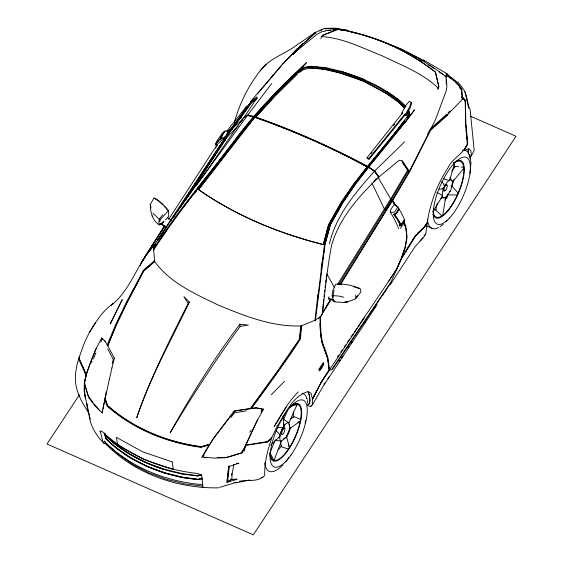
<?xml version="1.0" encoding="UTF-8"?>
<svg xmlns="http://www.w3.org/2000/svg" width="563" height="563" viewBox="0 0 563 563"><rect width="100%" height="100%" fill="white"/><g stroke="black" fill="none" stroke-linecap="round" stroke-linejoin="round"><path stroke-width="0.84" d="M107.758 345.872L105.119 341.185L101.741 337.934L95.393 349.904L86.174 374.599L84.302 383.382L84.176 391.208L84.851 395.282L84.387 388.688L84.739 381.897M323.781 364.261L322.022 367.745L319.467 370.806L318.989 370.37L319.108 369.039L322.979 363.1M446.29 83.929L446.178 79.862M165.796 227.614L154.86 244.215L153.636 249.184L154.656 261.584C170.251 283.119 195.621 294.111 218.845 305.35C244.905 316.026 272.154 327.004 300.832 325.935L299.22 339.489L278.164 370.144L250.324 408.52L234.433 410.906L213.166 438.76L205.46 451.427L202.56 456.656L202.926 457.079L213.806 458.092L225.7 457.768L242.069 452.842L256.862 420.99L263.625 409.195L256.496 407.823L250.324 408.52L251.478 408.358L264.927 390.053L290.438 354.233L300.368 339.017L301.726 325.731L315.02 320.227L320.27 317.032C320.91 327.757 320.192 338.989 324.893 348.947L327.807 357.322L329.559 369.729M301.726 325.731L301.254 326.047L299.657 339.644L278.664 370.313L250.929 408.555M404.185 220.506L401.264 225.228L399.906 226.066L400.131 224.538C402.01 221.618 389.842 213.518 395.662 213.849C400.279 209.021 399.568 207.641 394.381 204.179L390.335 210.238L390.335 212.167L393.98 218.296L397.499 225.749M462.709 99.672L461.695 88.764L455.699 80.924L446.03 73.521L446.628 74.816L446.48 76.681L446.016 76.871M237.002 479.183L231.323 479.324L227.185 481.984L228.226 470.591M227.009 482.315L228.761 466.551M227.255 480.112L227.543 475.855M227.29 480.126L227.579 475.869M231.674 475.2L231.794 473.462M317.405 300.769L324.513 244.504L330.031 225.214L342.501 202.997L354.683 185.185L368.617 167.295L374.472 171.18L378.709 177.19C358.687 196.536 339.172 218.205 331.53 245.644C327.187 268.22 325.062 291.12 322.395 313.936L320.903 316.343L318.433 318.426M446.192 77.11L446.346 75.245M84.302 383.382L88.658 397.436L94.866 405.733L101.769 412.545L102.184 412.468L102.318 410.772M228.951 466.044L229.338 466.213L227.586 481.794L231.752 479.514L232.181 473.631L233.849 464.412M399.906 226.066L400.026 224.714L396.331 217.402L393.65 214.334M84.788 381.052L86.371 374.895L78.841 358.188L84.401 342.811L89.355 332.444L95.506 322.564M283.069 416.346L284.012 426.761C280.782 430.28 279.1 435.776 280.107 440.336L281.296 441.251L274.075 460.435L270.726 454.369M443.074 188.767L443.285 190.808L444.003 190.653M469.992 173.474L470.992 162.552L469.436 154.924M307.335 405.529L310.67 406.549L312.444 404.853L312.521 399.315L320.579 383.72L324.999 376.534L329.334 370.355L332.522 369.166L391.32 282.133M323.725 299.593L322.205 313.281L330.791 299.446M324.014 297.025L324.302 294.456M324.584 291.887L324.774 290.177M102.445 413.207L102.733 410.701M102.916 409.034L109.349 379.321M228.754 466.255L228.458 468.866L228.719 466.241L229.148 466.424M461.751 97.153L465.214 100.664L465.622 123.951L467.473 144.022C463.546 153.896 452.356 158.126 447.902 167.992C437.155 184.46 430.033 203.391 427.218 222.835L425.755 234.053L423.263 237.825M442.785 214.848L445.643 197.648L450.731 190.519L452.715 181.835L463.504 168.604L463.842 167.542L463.356 167.162L461.034 166.958M228.247 470.971L228.747 466.621L238.923 463.222L236.495 463.37M314.921 320.629L317.877 294.787M315.35 321.037L325.048 244.046L330.432 224.778L342.747 202.729L354.859 184.995M405.036 107.244C387.597 89.299 363.621 79.306 340.172 71.768C328.264 69.34 315.512 64.555 303.45 68.552L303.316 69.713L299.755 72.289M325.09 287.587L325.4 284.991M325.71 282.394L326.026 279.797M326.237 278.073L326.547 275.476M236.39 124.332L236.608 122.6M334.007 290.318L332.86 297.489L332.128 295.871L332.789 290.649L335.668 284.245C343.944 283.4 352.417 285.497 360.137 288.502L360.996 291.782L356.126 298.249L355.598 294.956M216.171 143.537L216.234 144.726L216.136 143.474L219.415 139.237L221.379 138.463L219.471 139.54L216.185 143.783L215.953 145.085L216.368 143.635L219.169 140.004M223.152 133.459L225.087 130.919L228.529 131.165L227.213 131.932M244.201 451.23L245.911 444.925M105.534 443.327L104.415 440.97M401.152 224.968L399.934 225.594L400.363 224.581L396.669 217.269L393.91 214.419L395.69 213.778L398.956 208.796M404.368 220.59L403.938 223.272L400.49 228.332M398.857 209.035L400.983 212.188L404.537 219.577L401.37 224.926L400.216 225.503M102.184 412.468L106.337 391.728M321.065 269.29L322.916 258.065M323.197 256.341L323.479 254.61M323.767 252.886L324.049 251.154M162.644 214.876L159.322 219.253C158.168 224.264 159.069 227.586 163.924 221.308L160.279 224.405M452.202 182.299L452.715 181.835L451.695 180.42L450.147 179.667C444.939 183.024 441.603 190.899 442.391 196.994L443.947 197.754L445.643 197.648L445.629 197.001M395.219 205.031L391.566 200.154L391.672 199.612L392.728 200.315L396.95 206.987M86.371 374.895L79.102 358.575L78.686 358.715L76.948 364.901L75.463 373.938L75.512 382.129C76.864 393.192 82.17 403.312 88.518 412.313M325.442 242.632L330.031 225.214M201.139 184.347L197.479 188.823L198.704 189.64C236.179 215.833 279.121 233.392 323.331 244.504L328.701 224.728L341.319 202.363L353.564 184.474L367.358 166.747L368.392 167.535L368.885 167.598L368.828 167.028L374.705 170.927L378.962 176.958L399.223 160.244L402.334 160.87L409.421 171.286L408.837 171.419M109.377 379.455L111.931 367.857M437.317 203.208L435.706 210.048L441.638 215.629M91.776 362.678L92.008 361.735M111.96 367.991L114.366 358.047M249.824 432.25L251.098 429.963M112.255 363.452L113.283 359.3L107.702 348.947M215.981 143.312L216.016 144.417M215.974 143.656L215.953 145.085M251.541 101.523L231.041 129.11L251.07 102.009L252.175 101.579L231.59 129.729L230.401 129.546L227.241 131.862M320.854 38.875L321.473 36.567L322.529 35.413L338.053 29.22C373.325 34.843 407.38 50.03 435.445 72.092L438.837 86.533L438.218 88.841M437.542 89.39L438.837 86.533M324.119 248.459L324.584 246.784M189.4 302.049C171.11 340.235 150.208 377.597 136.64 417.936C149.962 378.737 168.942 341.783 187.458 304.85L189.4 302.049L183.932 296.701L188.119 303.506M443.7 178.767L448.458 180.42L449.626 180.287L454.756 162.806L453.602 163.58M234.299 122.664C239.388 103.923 248.184 86.181 260.113 70.854C268.298 59.509 281.964 54.963 293.239 47.531L314.801 32.689L324.513 28.368L335.815 28.15L348.701 30.676L343.831 29.558L338.799 29.67M275.061 439.985L281.296 441.251L286.173 437.282L289.966 428.049L288.805 422.665M240.915 118.075L241.907 114.845M241.006 118.117L241.999 114.88M202.884 484.321L202.771 484.666C166.367 481.773 130.327 467.487 104.359 441.343M402.327 114.099L402.024 112.593L406.268 104.873L409.167 101.354L411.18 102.241L409.85 106.449L405.606 114.169L405.909 115.675L404.853 114.176L405.606 114.169M329.383 243.955C336.041 215.383 355.429 192.56 374.472 171.18M286.236 435.558L289.389 447.113L288.946 448.38L288.172 448.964L281.401 446.825L280.613 442.771M399.885 261.443L401.792 257.826L404.938 248.776L407.133 237.326L405.761 226.354L403.889 221.252M404.473 249.008L401.208 258.403L404.375 253.301M276.433 430.301L276.201 430.962L278.706 433.144L280.212 435.987L270.775 445.094M153.453 248.867L155.487 243.519M93.451 358.891L95.879 352.727M282.922 419.977L283.752 419.47L287.658 409.92M261.718 442.588C271.394 443.714 273.822 432.574 277.249 426.036C285.737 413.516 292.211 396.401 307.94 391.566L311.072 393.312L312.486 399.054L317.025 390.053M209.204 444.721L208.986 445.242L200.815 447.325C166.585 442.715 133.199 429.076 107.167 406.099L104.824 399.385L105.042 398.351L107.336 405.24C133.368 428.394 166.922 442.103 201.287 446.6L209.535 444.348L201.082 446.938C166.838 442.419 133.41 428.767 107.449 405.719L105.211 398.935M270.557 451.392L275.187 440.273M114.388 358.174L107.252 344.866L115.802 324.408L126.042 302.971L143.635 270.015L154.417 260.88M154.656 261.584L143.741 271.042L126.647 303.443L116.435 324.851L107.737 345.745L116.274 324.689L126.485 303.316L143.614 270.951L154.579 261.478M399.223 262.97L396.577 269.058L388.857 280.972M332.156 368.976L391.102 281.908L401.518 258.593L415.473 236.129L424.312 227.459L427.162 223.265M140.117 265.75L141.82 261.872L146.267 254.553L164.607 226.319M396.225 269.916C402.538 256.51 409.252 241.647 405.36 226.558M277.249 428.309L277.552 427.669L282.9 427.465L284.012 426.761L284.857 424.854L286.124 423.608L287.299 422.862L288.889 422.792L297.292 404.121L293.626 405.437M289.079 424.699L289.966 428.049L289.269 428.851L299.98 421.413L300.558 420.223L300.368 419.372L293.886 416.543L290.543 419.28M242.583 450.083L241.816 451.653L242.069 452.842M215.629 147.928L217.501 144.818M100.763 342.051L102.346 338.919M427.584 134.142L429.548 130.334M282.957 429.428L281.648 432.595A3.427 1.182 -66.2 0 0 282.366 434.369A3.427 1.182 -66.2 0 0 284.498 431.504L285.04 428.633A3.427 1.182 -66.2 0 0 282.95 429.435M408.027 115.816L408.555 114.817L407.894 111.84M240.507 122.713L243.068 119.159M96.231 348.617C91.389 359.757 86.575 371.137 84.443 383.164L88.243 396.014L93.134 402.601M405.909 115.675L410.153 107.955L411.483 103.747L411.18 102.241M195.481 192.764L197.479 188.823M261.049 412.32L262.632 409.477L261.274 410.596M159.23 224.89C152.334 220.267 150.405 212.364 150.265 204.559L154.044 197.852C159.772 200.738 164.445 205.699 168.499 210.646L168.731 216.312L165.431 219.971M468.986 156.444L471.21 156.028L474.187 150.462L470.07 109.06M312.486 399.054L320.509 383.445L329.158 370.285L327.448 357.85L321.698 341.79L320.438 332.071L320.016 323.57M464.003 150.427L467.762 143.924L465.882 123.966L465.334 100.418L462.786 97.237L462.174 98.173L461.956 96.477M464.355 149.441L467.22 144.48L467.121 141.376M257.748 419.724L242.217 452.624L227.361 457.262L217.17 457.613M391.271 201.378L385.317 210.956M160.835 238.867C189.935 196.902 222.343 157.316 253.723 117.048L254.124 117.203L254.103 116.668L272.654 96.364L283.245 85.562M391.679 199.14L408.471 170.61L407.739 170.061L390.947 198.584L392.453 200.175L409.252 171.645L408.471 170.61M392.728 200.315L409.519 171.785L430.66 130.159L447.972 114.782M329.137 296.743L328.243 298.256L333.205 299.615M312.444 404.853L323.028 386.45L377.14 304.703M310.67 406.549L311.522 405.128M274.16 426.416C281.507 414.452 288.15 401.778 298.299 391.876M274.392 426.451L286.518 406.648M141.897 262.309L146.303 255.046L152.27 247.53M224.7 139.399L230.978 129.919L242.766 119.145M320.706 382.763L328.581 370.778M89.44 332.437C95.97 321.937 102.487 310.663 113.057 303.71L111.115 305.413C129.842 290.797 136.119 266.897 150.722 249.043M337.891 283.829L390.504 199.098L392.122 200.724L339.975 284.723M338.743 284.414L391.348 199.689M320.27 317.032L331.164 299.481M340.249 284.864L392.334 200.66M405.283 251.837L414.79 236.53M401.792 257.826L415.529 235.707L424.361 227.044L427.218 222.835M433.038 211.266L442.553 196.1L441.885 195.122L436.853 192.264M326.547 305.934L330.713 299.347M159.322 224.876L159.758 224.187M222.265 134.853L220.942 136.936L221.379 138.463M172.313 218.388L230.668 129.645L231.893 129.272L228.564 134.318M172.785 217.902L231.14 129.159M201.568 457.719L213.187 438.887L234.461 411.039L255.862 407.95L262.274 409.111M164.579 226.41L141.82 261.872L164.297 226.066M157.513 240.429L169.498 221.822L208.043 168.956L243.498 117.66L247.558 115.309L253.751 116.984L247.861 115.485L243.498 117.66M397.879 206.987L394.459 212.293L390.335 212.167M225.453 135.908L218.444 143.551M226.333 134.557L227.649 132.516M224.032 132.073L220.696 136.886L221.069 138.35M168.59 219.457L217.698 143.91M79.615 357.28L78.665 358.955L86.033 375.099M401.686 223.968L404.537 219.577M216.023 142.228L222.153 133.459L223.905 131.939M224.067 131.805L220.823 136.795L221.365 138.484M390.236 284.737L415.163 246.488L422.933 238.24M225.087 130.919L221.632 136.211L223.363 138.66M78.841 358.188L79.791 356.731M157.957 240.042L169.815 221.956M339.081 361.756L340.024 360.32M341.445 358.152L342.86 355.992M348.082 348.033L349.039 346.576M350.96 343.648L352.403 341.452M363.909 323.908L365.352 321.712M373.508 309.284L374.944 307.095M382.439 295.666L383.375 294.238M385.247 291.388L386.183 289.966M170.554 220.393L230.401 129.546M180.118 207.86L227.142 136.485M187.303 197.254L225.974 138.561M185.706 199.872L226.551 137.865M153.643 248.909C178.999 208.338 210.949 172.545 239.275 134.107C259.452 108.195 282.584 84.731 306.624 62.409L302.113 68.01L295.04 73.901M153.389 250.422L167.711 228.677M314.787 33.287L315.4 32.351M79.418 394.839L47.003 444.017L253.329 534.85L515.997 136.26L470.232 116.112M218.81 487.635L218.669 487.847C177.598 488.585 135.599 474.025 106.358 444.622L105.239 443.306M426.93 222.941L424.108 227.107L417.732 232.991M422.792 237.6L420.012 240.971M160.335 236.453L163.186 232.146M399.132 209.084L395.88 214.003L394.234 214.587M329.651 369.687L364.423 317.645M337.441 357.111L338.898 354.943M340.84 352.051L342.297 349.883M344.239 346.991L345.696 344.823M376.457 299.375L397.063 268.769M347.645 341.931L349.609 339.039M351.073 336.871L353.036 333.972M354.5 331.804L356.949 328.187M357.927 326.744L360.869 322.402M361.355 321.677L375.971 300.093M323.992 384.163L324.886 382.847M243.934 117.512L257.178 97.709L256.967 96.871L250.711 101.417L251.464 102.135M408.555 114.817L395.071 132.594L367.569 166.479L368.603 167.267L367.153 166.803L353.367 184.53L341.122 202.406L328.518 224.757L323.331 244.504L324.95 244.94M240.098 326.392L239.226 327.638C214.602 361.566 191.716 396.739 170.202 432.715C191.082 395.17 214.081 358.589 239.817 324.246L248.367 325.062L240.098 326.392L239.817 324.246M327.849 378.589L329.362 376.422M407.056 117.829L408.456 115.844M451.8 171.272L455.284 166.345L458.641 166.732M405.1 122.354L414.523 109.912L405.283 122.164L385.613 146.31M247.558 115.309L196.445 185.431M319.467 370.806L321.67 367.766M170.315 221.266L171.314 219.887M172.82 217.818L175.825 213.68M177.331 211.604L178.837 209.535L176.789 212.293M232.266 129.082L251.928 102.177L256.193 98.588M172.201 218.507L175.769 213.68M227.6 131.355L230.774 129.011L252.435 99.961M243.673 117.4L247.755 115.042L271.739 83.458M357.505 295.688L354.852 299.171L346.618 302.19L344.852 302.064M239.718 134.409L210.604 172.567L197.979 188.204M232.491 414.396L235.045 411.089M230.865 417.514L234.588 412.7L246.383 410.927M393.53 125.598L394.593 124.233M368.237 167.274L354.514 184.946L342.318 202.786L329.819 225.052L324.781 244.624L323.563 244.293M146.267 254.553L154.86 244.215M182.482 208.282L197.571 188.992L198.795 189.808C236.27 216.002 279.213 233.561 323.415 244.673M394.55 133.487L404.452 120.869M226.861 131.123L246.925 105.745M198.591 189.281L240.64 134.754L254.835 117.21L198.704 189.64L197.676 188.668M405.029 115.028L369.103 159.266L367.266 158.456L367.097 157.612L402.418 113.107L402.024 112.593M371.01 153.727L372.08 152.376M404.853 114.176L368.934 158.421L369.103 159.266M385.366 144.895L397.605 129.708M239.571 134.515L253.878 116.928L255.039 117.449M368.075 166.141L385.711 144.417L367.878 166.395M368.885 167.598L368.645 167.211L385.796 146.12M398.688 128.385L399.772 127.069M400.856 125.746L404.649 121.129M257.854 93.437L281.162 66.096M251.767 102.107L252.85 100.805M351.192 158.414L367.491 166.986C331.241 147.647 293.597 130.834 254.779 117.35L255.215 116.9C293.9 130.342 331.41 147.098 367.54 166.345L367.569 166.922M415.241 235.798L416.17 234.687M153.361 246.249L154.994 244.321M376.408 178.633L373.719 181.356M368.617 167.295L368.188 167.415M168.499 210.646L159.843 220.027L159.906 221.35L159.322 219.253L152.911 213.257M255.229 117.702L275.138 95.745L296.469 74.309M255.581 117.407L274.793 96.224L297.616 73.837M260.113 70.854L266.243 64.168M282.83 64.196L297.257 48.439M293.654 53.042L298.967 47.461M293.02 54.301L294.175 53.042M295.329 51.782L299.488 47.461M296.159 51.226L302.943 43.823L299.087 47.405L314.907 32.823M254.124 117.203L253.941 116.794C269.557 100.066 284.568 82.515 302.24 67.898L311.212 66.244M293.063 54.534L302.943 43.823M445.783 190.09L444.165 191.188L443.947 189.154L444.51 187.521A3.434 1.189 -66.2 0 1 447.198 185.171A3.434 1.189 -66.2 0 1 445.783 190.09M448.141 112.832L449.985 110.946M238.276 125.845L224.292 140.067L225.214 140.469M271.253 394.712L284.568 381.257M374.705 170.927L404.53 141.918M267.39 441.673L269.248 439.907M424.038 235.707L425.755 234.053M307.722 405.247L309.495 403.551L309.847 399.927L309.214 395.142L308.123 392.01M245.714 445.396L267.432 442.054L271.739 438.155C267.545 450.14 264.364 462.652 264.716 475.439C258.318 482.554 247.614 479.465 239.254 481.281M368.146 167.288L405.008 122.094L409.836 115.267L408.386 109.722M303.936 43.372L315.203 33.266M442.039 196.564L442.553 196.1M430.885 128.329L446.909 114.092M202.56 456.656L204.052 455.34M253.941 116.794L255.06 116.949C270.606 100.341 285.061 82.149 303.45 68.552M449.64 191.364L450.731 190.519M298.313 72.641L300.909 70.713M160.166 224.489L163.171 222.251M257.031 98.525L252.161 102.058L250.711 101.417L282.366 64.217L290.424 55.955L316.976 34.28L322.071 31.591L325.52 31.141M438.76 86.589L435.445 72.092M313.584 34.019L315.836 32.548M228.296 131.341L230.246 130.025M278.375 437.521L279.515 436.789M286.173 437.282L283.168 439.049M262.252 410.047L263.625 409.195M283.407 428.161L281.528 430.695L281.057 433.228M296.117 405.395L297.391 404.677M219.64 139.399L220.795 138.772M319.65 30.845L321.937 29.825M346.618 302.19L347.329 301.874L345.682 302M335.105 301.381C332.402 303.063 332.993 296.954 332.817 295.631L338.912 296.061L343.578 297.201M338.053 29.22L322.529 35.413M333.275 30.12L338.701 29.339L345.999 30.719M106.435 443.44C101.417 445.945 102.051 432.75 99.679 431.075L101.854 431.244C127.752 455.763 162.58 469.788 197.81 473.49L201.786 476.024L202.919 487.262M307.679 404.389L309.636 403.615L309.995 399.99L309.361 395.205L308.271 392.073M271.535 437.747L271.943 437.585M297.813 422.236L299.98 421.413M465.334 100.418L462.54 97.603M464.341 150.215L468.902 148.583L470.992 150.968L471.21 156.028M332.128 295.871L332.817 295.631M199.823 474.876L197.437 475.594L182.313 473.631L164.086 469.162L146.563 462.68L130.285 454.285L115.682 444.298L105.337 435.051M201.582 474.806L197.606 476.009L182.342 474.088M202.138 478.001L198.162 479.197L183.038 477.234L164.818 472.765L147.288 466.284L131.01 457.881L116.407 447.902L106.062 438.654L104.936 434.713M227.156 482.322L236.706 479.43L236.657 479.071M219.746 487.34L236.601 482.238M197.465 476.052L201.441 474.855M202.307 478.409L198.19 479.648L183.066 477.691L164.846 473.216L147.316 466.734L131.038 458.331L116.435 448.352L106.097 439.105L104.964 435.171M319.108 369.039L319.897 368.807L323.472 363.374L323.422 362.495M291.324 406.099L292.894 405.677M280.374 441.329L281.296 441.251M304.154 69.502L310.058 68.053L324.021 69.277L339.82 72.944L363.67 81.318L385.592 93.092L398.076 101.882L404.544 108.335M253.547 116.822L253.976 116.731L253.674 116.33L247.755 115.042M249.944 479.936L236.446 482.822L234.124 482.392M261.295 477.515L262.844 477.185M302.113 68.01L311.205 66.328L325.344 67.574M347.329 301.874L343.451 302.486L339.2 302.19L334.098 301.817L334.056 300.909M267.601 441.554L245.764 445.066M328.968 30.683L330.692 30.458M445.643 197.648L440.766 198.183M325.477 30.606L338.701 29.339M439.041 189.133L441.265 189.062L444.538 187.423L443.581 183.89L441.673 181.624M324.225 28.804L335.534 28.579L340.685 29.593M204.165 457.705L205.903 457.691M236.706 479.43L230.992 479.592L231.752 479.514M321.473 36.567C342.888 37.805 362.516 48.137 382.15 55.814C401.356 65.111 422.215 72.944 437.958 87.849M337.821 284.371L341.248 284.611M231.513 128.624L232.146 128.674M308.813 67.877C327.969 67.968 346.097 74.527 363.818 81.135C378.167 89.01 393.882 95.766 404.818 108.406M198.739 475.313L200.421 475.524M199.745 478.824L202.328 479.148M185.509 483.941L202.56 486.129M184.052 477.748L198.331 479.606M337.821 29.199C373.149 34.899 407.218 50.093 435.375 72.148M230.774 129.011L231.738 129.201M314.801 32.689L315.759 32.886M338.447 29.445L341.854 30.17M325.28 67.49L340.826 71.262L364.845 79.594M184.657 483.828L166.585 479.402L150.004 473.265M182.482 474.039C153.931 468.543 126.302 455.981 105.365 435.509L104.69 433.144M183.207 477.642C155.916 472.146 129.23 460.654 108.821 441.371M390.926 199.992L391.566 200.154M350.08 31.655L352.544 32.288M354.19 32.71L359.088 34.069M375.204 38.826L390.989 44.885M300.832 325.935L301.254 326.047M254.173 117.118L254.842 117.301M328.384 298.974L334.183 300.565M362.333 35.04C392.531 43.4 420.983 57.693 445.973 76.568L446.945 86.561L446.093 91.129L435.431 119.792L409.421 171.286L407.971 170.652L402.299 162.313M288.889 422.792L283.752 419.47M340.749 71.184C364.345 78.567 388.231 88.877 405.881 106.681M388.393 44.294L394.916 46.574M353.606 286.651L359.018 288.552M255.046 117.104C293.724 130.553 331.241 147.309 367.372 166.549M259.311 118.786L271.443 123.1M164.262 469.57C142.53 462.596 121.875 451.533 105.506 435.459L104.831 433.102M394.262 46.152L398.358 47.728M272.246 123.41L279.438 126.246M281.831 127.189L285.828 128.765M293.049 131.679L296.286 133.044M298.707 134.064L310.03 138.843M368.871 167.478L374.388 171.187L378.962 176.958M426.634 225.911L432.863 228.641M367.097 157.612L368.934 158.421M227.199 481.618L227.762 481.78M311.649 139.525L313.964 140.581M317.814 142.355L320.129 143.41M323.978 145.184L326.294 146.239M330.15 148.013L334.767 150.194M423.404 59.974L448.014 74.274M340.918 153.185L351.678 158.414M399.997 48.362L424.861 61.029M450.984 185.973L452.392 186.677L457.944 192.792L457.747 194.045L456.945 195.016L448.725 194.854L447.325 194.129M149.216 472.969L133.086 464.658L116.71 453.039M352.445 158.822L353.993 159.639M355.542 160.448L357.083 161.257M360.946 163.291L367.132 166.535M398.041 48.101L401.123 49.762M405.74 52.26L408.822 53.921M412.665 55.997L415.747 57.658M419.597 59.734L421.905 60.98M428.316 64.808L430.456 66.089M154.874 198.683L158.14 200.667M160.687 223.314L166.571 227.086M160.089 223.56L166.718 227.804M431.856 66.962L433.904 68.306M386.69 91.41L399.068 99.975L405.747 106.541M167.317 217.445L171.588 220.513M439.386 71.944L442.842 74.436M444.221 75.428L446.297 76.92M465.214 100.664L465.158 102.135M446.438 74.485L455.411 81.361L461.407 89.193L462.272 99.482L447.529 114.592L430.223 129.969L429.914 129.173M446.107 74.985L451.632 79.214M453.011 80.27L454.39 81.332M158.759 201.174L163.017 204.946M107.526 440.217L106.238 439.063L105.112 435.129M105.837 443.285L115.429 451.892M104.141 340.319L105.429 341.727M449.893 177.795L452.715 181.835M164.199 206.171L167.964 210.386M104.38 443.658C96.674 436.367 91.206 427.226 89.186 416.782M94.225 403.945L99.644 410.68M465.129 93.817L466.129 95.126L469.253 108.652L468.163 106.196L465.235 92.571L464.236 91.262M457.684 81.677L463.68 89.51L465.186 92.431M455.587 82.508L456.586 83.817M459.584 87.737L461.083 89.693M394.381 204.179L395.303 205.481M159.322 219.253L159.843 220.027M152.038 215.896L152.601 216.769M392.397 200.857L395.254 205.298M402.066 160.99L408.302 171.018M107.252 344.866L107.617 345.464M377.857 176.937L391.257 199.928M326.758 273.745L334.57 287.763M371.869 182.884L384.571 209.401M288.425 445.016L289.389 447.113M84.851 395.395L86.892 404.171M151.018 207.958L150.265 204.559M267.538 441.533L267.707 441.934M378.54 176.775L378.709 177.19M403.861 222.603L405.346 226.572M306.835 398.365L307.222 399.392M404.093 223.068L405.43 226.896M397.767 226.467L398.562 228.613M90.347 419.245L87.49 409.294L86.688 404.002M408.527 109.884L410.012 115.506M89.228 415.332L86.85 403.488M407.274 112.396L407.837 114.958M328.532 363.36L327.377 357.477L324.471 349.123C319.805 339.081 320.34 327.765 319.96 316.948M283.717 423.545L284.118 425.614M101.741 337.934L101.973 339.482M461.407 92.233L461.625 93.93M255.215 116.9L255.264 117.35M84.71 392.087L84.387 388.688L84.71 394.691M84.95 394.642L85.273 398.041M465.749 126.598L465.439 122.509M466.073 130.074L466.396 133.551M466.558 135.289L466.959 139.638M328.876 367.069L329.031 369.328M228.909 466.023L228.937 466.438M227.163 481.604L227.185 481.984M468.275 149.772L468.458 153.988M468.184 149.737L468.367 153.952M449.605 179.639L449.626 180.287M465.369 119.286L465.369 121.024M462.568 150.279A42.387 14.645 -66.4 0 1 470.295 158.85M447.008 220.414A42.387 14.645 -66.4 0 1 445.952 221.569M443.271 224.173A42.387 14.645 -66.4 0 1 440.02 226.664M438.802 227.389A42.387 14.645 -66.4 0 1 427.38 219.232M456.593 160.948A31.239 10.781 -66.4 0 1 458.127 193.855A31.239 10.781 -66.4 0 1 433.081 214.236M453.236 163.094A31.239 10.781 -66.4 0 1 454.552 162.109M447.36 196.776A30.958 10.704 -66.2 0 1 446.494 198.303M302.049 393.284A42.387 14.596 -66.4 0 1 306.835 398.365M307.377 400.582A42.387 14.596 -66.4 0 1 307.701 403.178M305.688 420.47A42.387 14.596 -66.4 0 1 305.04 422.94M288.826 457.578A42.387 14.596 -66.4 0 1 285.603 461.794M282.9 464.841A42.387 14.596 -66.4 0 1 264.723 462.652M290.621 406.106A31.239 10.767 -66.4 0 1 301.36 416.937A31.239 10.767 -66.4 0 1 284.449 454.883A31.239 10.767 -66.4 0 1 269.79 452.828M453.75 163.291A30.36 10.493 -66.4 0 1 463.574 174.305A30.36 10.493 -66.4 0 1 447.951 210.337A30.36 10.493 -66.4 0 1 433.024 211.097M454.172 165.262A25.377 8.762 -66.5 0 1 454.841 167.302M453.848 179.66A25.377 8.762 -66.5 0 1 451.547 186.93M448.331 194.186A25.377 8.762 -66.5 0 1 444.946 200.048M436.191 209.33A25.377 8.762 -66.5 0 1 433.264 210.161M444.474 185.635A3.434 1.189 -66.2 0 1 446.431 185.234M289.938 407.281A30.36 10.458 -66.4 0 1 300.966 416.817A30.36 10.458 -66.4 0 1 284.66 454.067A30.36 10.458 -66.4 0 1 270.261 452.216M293.253 411.933A25.377 8.734 -66.5 0 1 293.077 417.767M290.754 427.465A25.377 8.734 -66.5 0 1 286.314 437.958M281.465 445.826A25.377 8.734 -66.5 0 1 278.087 449.809M284.287 428.302A3.427 1.182 -66.2 0 0 282.197 429.097L280.895 432.264A3.427 1.182 -66.2 0 0 282.021 433.784M122.199 299.706L110.299 323.859L122.199 299.706M172.144 461.885L142.784 451.871L116.393 437.345L117.597 444.939L143.987 459.464L173.348 469.479L172.144 461.885M449.274 218.296A36.391 12.569 -66.4 0 0 468.993 160.124A36.391 12.569 -66.4 0 0 437.127 193.855A36.391 12.569 -66.4 0 0 449.274 218.296M290.972 455.059A36.391 12.534 -66.3 0 0 303.478 400.321A36.391 12.534 -66.3 0 0 271.549 445.291A36.391 12.534 -66.3 0 0 290.972 455.059"/></g></svg>
